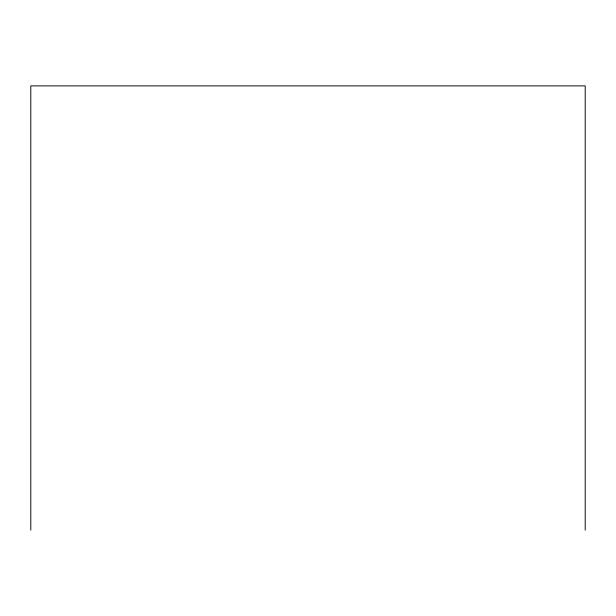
<?xml version="1.0" encoding="UTF-8"?>
<svg xmlns="http://www.w3.org/2000/svg" width="616" height="616" viewBox="0 0 616 616"><rect width="100%" height="100%" fill="white"/><g stroke="black" fill="none" stroke-linecap="round" stroke-linejoin="round"><path stroke-width="0.92" d="M585.2 530.122L585.2 85.878L30.8 85.878L30.8 530.122"/></g></svg>
